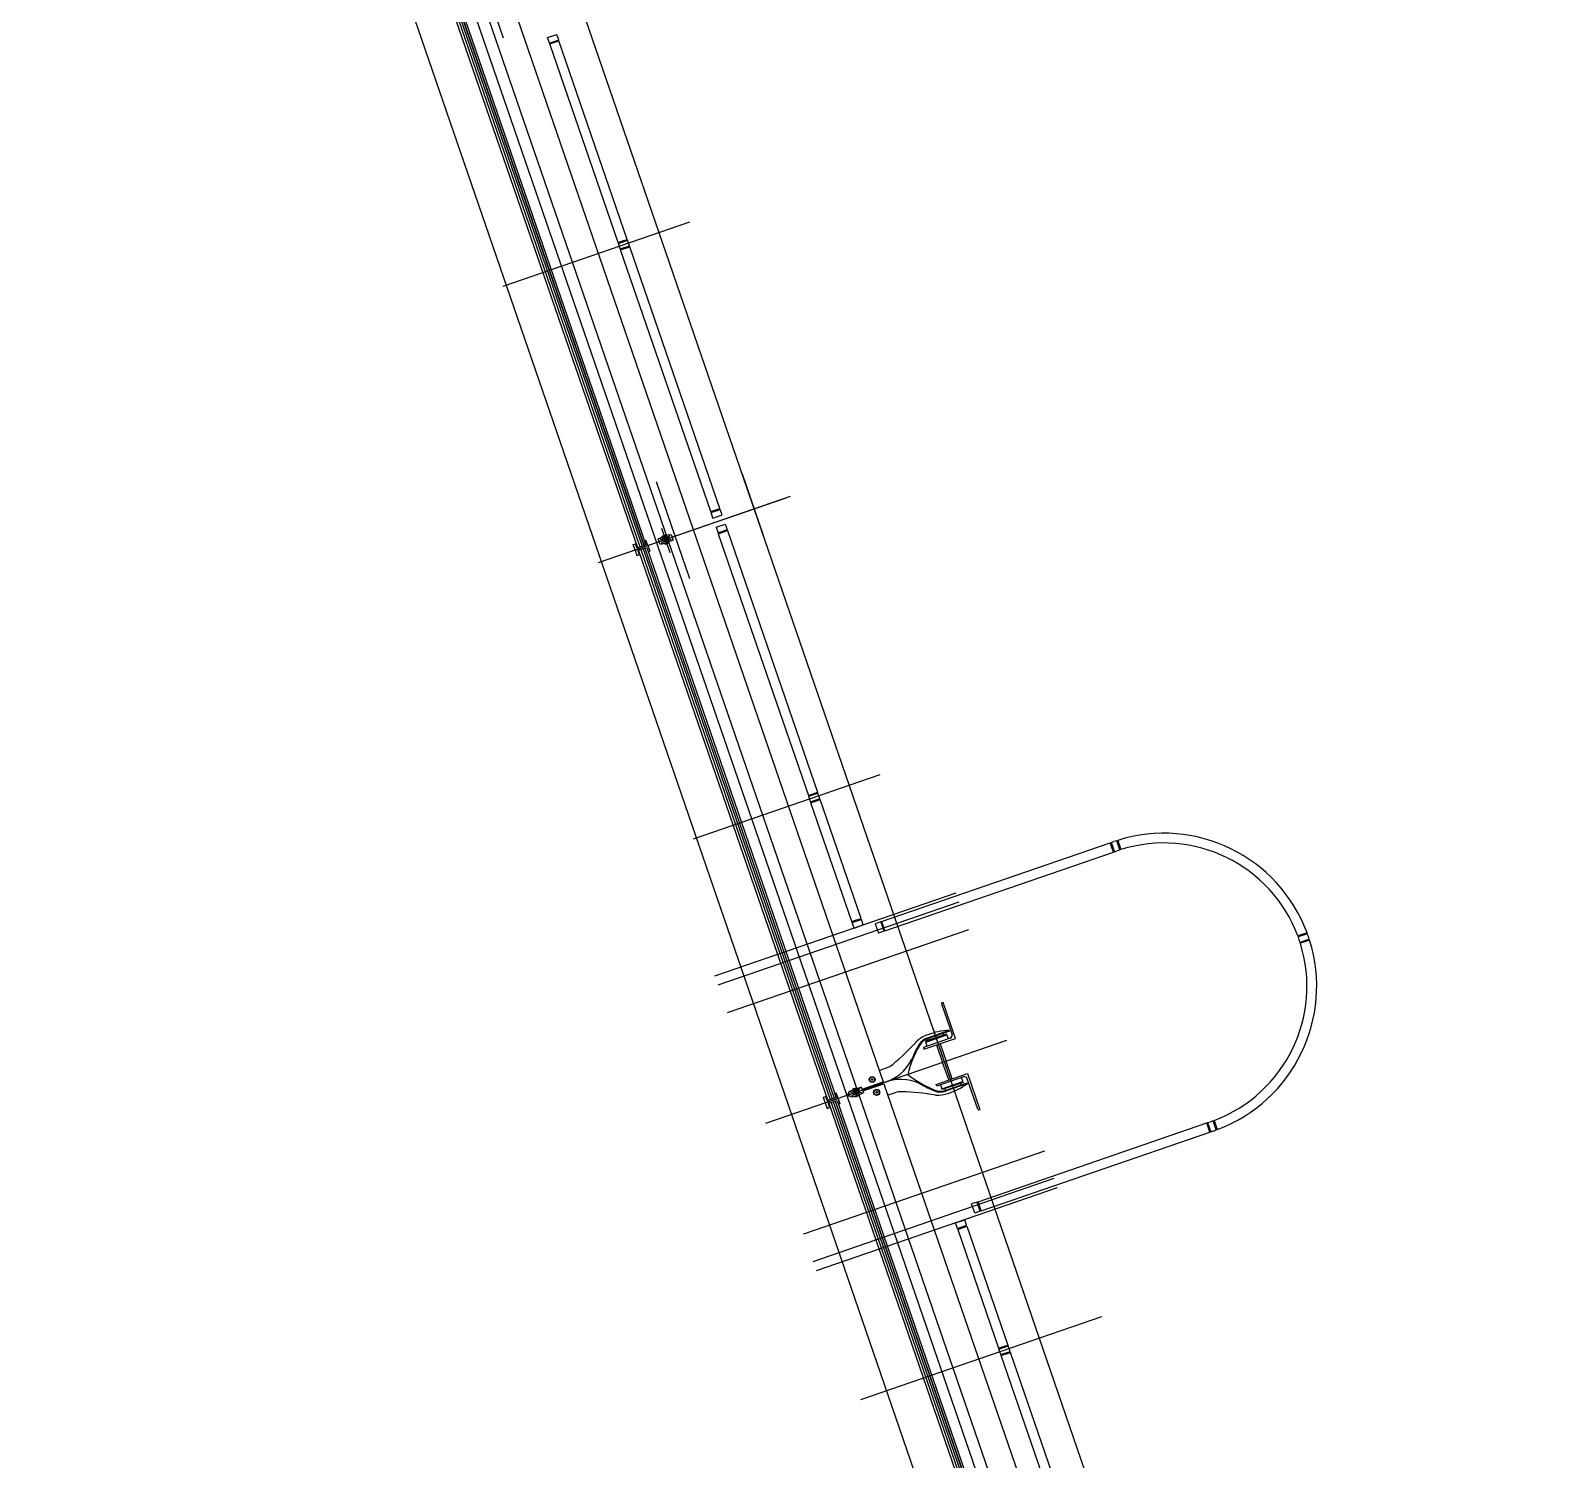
# Model space of a CAD drawing. Extents: x 809487 to 809680, y 818779 to 819225.
# Drawn here: x 809611.81 to 809619.62, y 818834.86 to 818842.19 of the extents above; entities that cross this region are included whole.
import ezdxf

# ---------------------------------------------------------------- set-up
doc = ezdxf.new("R2010")
doc.units = 0
for name, color, linetype in [('F-RC', 7, 'Continuous'), ('MAJ214__', 7, 'Continuous'), ('MAJ270__', 7, 'Continuous'), ('MAJ292__', 7, 'Continuous')]:
    doc.layers.add(name, color=color, linetype=linetype)

msp = doc.modelspace()

# ---------------------------------------------------------------- linework, layer by layer
at = {"layer": 'F-RC'}
for p, q in [((809614.4642, 818842.1516), (809614.5115, 818842.1678)), ((809614.5213, 818842.1395), (809614.5115, 818842.1678)), ((809614.474, 818842.1232), (809614.4642, 818842.1516)), ((809614.474, 818842.1232), (809614.5213, 818842.1395)), ((809614.4756, 818842.1185), (809614.5229, 818842.1347)), ((809614.8264, 818841.0997), (809614.4756, 818842.1185)), ((809614.4775, 818842.1191), (809614.4759, 818842.1238)), ((809614.521, 818842.1341), (809614.5194, 818842.1388)), ((809614.8737, 818841.116), (809614.5229, 818842.1347)), ((809614.8264, 818841.0997), (809614.8461, 818841.1065)), ((809614.8281, 818841.095), (809614.8753, 818841.1112)), ((809614.8378, 818841.0666), (809614.8281, 818841.095)), ((809614.83, 818841.0956), (809614.8283, 818841.1003)), ((809614.8378, 818841.0666), (809614.8851, 818841.0829)), ((809614.8395, 818841.0619), (809614.8867, 818841.0781)), ((809614.8461, 818841.1065), (809614.8737, 818841.116)), ((809614.8735, 818841.1106), (809614.8718, 818841.1153)), ((809614.8851, 818841.0829), (809614.8753, 818841.1112)), ((809614.8849, 818841.0775), (809614.8832, 818841.0822)), ((809615.349, 818839.7355), (809614.8867, 818841.0781)), ((809615.3018, 818839.7192), (809614.8395, 818841.0619)), ((809614.8414, 818841.0625), (809614.8397, 818841.0672)), ((809615.3018, 818839.7192), (809615.349, 818839.7355)), ((809615.3034, 818839.7145), (809615.3507, 818839.7308)), ((809615.3132, 818839.6861), (809615.3034, 818839.7145)), ((809615.3053, 818839.7152), (809615.3037, 818839.7199)), ((809615.3132, 818839.6861), (809615.3604, 818839.7024)), ((809615.3488, 818839.7301), (809615.3472, 818839.7349)), ((809615.3604, 818839.7024), (809615.3507, 818839.7308)), ((809615.3294, 818839.6389), (809615.3767, 818839.6551)), ((809615.3294, 818839.6389), (809615.3392, 818839.6105)), ((809615.3392, 818839.6105), (809615.3865, 818839.6268)), ((809615.3408, 818839.6058), (809615.3881, 818839.622)), ((809615.3408, 818839.6058), (809615.8031, 818838.2631)), ((809615.3411, 818839.6111), (809615.3427, 818839.6064)), ((809615.3767, 818839.6551), (809615.3865, 818839.6268)), ((809615.3846, 818839.6261), (809615.3862, 818839.6214)), ((809615.3881, 818839.622), (809615.8504, 818838.2794)), ((809615.8031, 818838.2631), (809615.8228, 818838.2699)), ((809615.8048, 818838.2584), (809615.8521, 818838.2747)), ((809615.8145, 818838.23), (809615.8048, 818838.2584)), ((809615.8067, 818838.2591), (809615.805, 818838.2638)), ((809615.8228, 818838.2699), (809615.8504, 818838.2794)), ((809615.8502, 818838.274), (809615.8485, 818838.2788)), ((809615.8618, 818838.2463), (809615.8521, 818838.2747)), ((809615.8145, 818838.23), (809615.8618, 818838.2463)), ((809615.8162, 818838.2253), (809615.8634, 818838.2416)), ((809616.0262, 818837.6155), (809615.8162, 818838.2253)), ((809615.8181, 818838.226), (809615.8164, 818838.2307)), ((809615.8616, 818838.2409), (809615.8599, 818838.2457)), ((809616.0734, 818837.6317), (809615.8634, 818838.2416)), ((809617.3577, 818838.0211), (809617.3719, 818838.0259)), ((809617.3577, 818838.0211), (809617.3719, 818838.0259)), ((809617.4024, 818837.9834), (809617.3861, 818838.0307)), ((809617.3861, 818838.0307), (809617.4024, 818837.9834)), ((809617.4072, 818837.9849), (809617.3909, 818838.0322)), ((809617.3909, 818838.0322), (809617.4072, 818837.9849)), ((809616.1792, 818837.6153), (809617.353, 818838.0194)), ((809616.1792, 818837.6153), (809617.353, 818838.0194)), ((809616.1955, 818837.568), (809617.3693, 818837.9722)), ((809616.1955, 818837.568), (809617.3692, 818837.9722)), ((809617.3693, 818837.9722), (809617.353, 818838.0194)), ((809617.353, 818838.0194), (809617.3692, 818837.9722)), ((809617.3536, 818838.0175), (809617.3584, 818838.0192)), ((809617.3536, 818838.0175), (809617.3583, 818838.0192)), ((809617.374, 818837.9738), (809617.3577, 818838.0211)), ((809617.3577, 818838.0211), (809617.374, 818837.9738)), ((809617.3686, 818837.974), (809617.3733, 818837.9757)), ((809617.3686, 818837.974), (809617.3733, 818837.9757)), ((809617.374, 818837.9738), (809617.3882, 818837.9787)), ((809617.374, 818837.9738), (809617.3882, 818837.9787)), ((809616.0458, 818837.6222), (809616.0734, 818837.6317)), ((809616.0262, 818837.6155), (809616.0458, 818837.6222)), ((809616.0278, 818837.6107), (809616.0751, 818837.627)), ((809616.0376, 818837.5824), (809616.0278, 818837.6107)), ((809616.0297, 818837.6114), (809616.0281, 818837.6161)), ((809616.0376, 818837.5824), (809616.0848, 818837.5986)), ((809616.0732, 818837.6264), (809616.0715, 818837.6311)), ((809616.0848, 818837.5986), (809616.0751, 818837.627)), ((809616.1745, 818837.6137), (809616.1461, 818837.6039)), ((809616.1745, 818837.6136), (809616.1461, 818837.6039)), ((809616.1461, 818837.6039), (809616.1624, 818837.5566)), ((809616.1461, 818837.6039), (809616.1624, 818837.5566)), ((809616.1908, 818837.5664), (809616.1624, 818837.5566)), ((809616.1908, 818837.5664), (809616.1624, 818837.5566)), ((809616.1745, 818837.6137), (809616.1908, 818837.5664)), ((809616.1745, 818837.6136), (809616.1908, 818837.5664)), ((809616.1799, 818837.6134), (809616.1752, 818837.6118)), ((809616.1799, 818837.6134), (809616.1752, 818837.6118)), ((809616.1792, 818837.6153), (809616.1955, 818837.568)), ((809616.1792, 818837.6153), (809616.1955, 818837.568)), ((809616.1949, 818837.5699), (809616.1901, 818837.5683)), ((809616.1949, 818837.5699), (809616.1901, 818837.5683)), ((809618.3629, 818837.5581), (809618.3156, 818837.5418)), ((809618.3629, 818837.5581), (809618.3156, 818837.5418)), ((809618.3647, 818837.5534), (809618.3174, 818837.5371)), ((809618.3647, 818837.5534), (809618.3174, 818837.5371)), ((809618.3744, 818837.525), (809618.3271, 818837.5088)), ((809618.3744, 818837.525), (809618.3271, 818837.5088)), ((809618.376, 818837.5203), (809618.3287, 818837.504)), ((809618.376, 818837.5203), (809618.3287, 818837.504)), ((809616.6741, 818836.1781), (809617.8478, 818836.5822)), ((809616.6741, 818836.1781), (809617.8478, 818836.5822)), ((809617.8641, 818836.535), (809617.8478, 818836.5822)), ((809617.8478, 818836.5822), (809617.8641, 818836.535)), ((809617.8485, 818836.5803), (809617.8532, 818836.582)), ((809617.8485, 818836.5803), (809617.8532, 818836.582)), ((809617.8526, 818836.5839), (809617.8667, 818836.5888)), ((809617.8526, 818836.5839), (809617.8667, 818836.5887)), ((809617.8688, 818836.5366), (809617.8526, 818836.5839)), ((809617.8526, 818836.5839), (809617.8688, 818836.5366)), ((809617.8635, 818836.5368), (809617.8682, 818836.5385)), ((809617.8635, 818836.5369), (809617.8682, 818836.5385)), ((809617.8688, 818836.5366), (809617.883, 818836.5415)), ((809617.8688, 818836.5366), (809617.883, 818836.5415)), ((809617.8972, 818836.5465), (809617.8809, 818836.5938)), ((809617.8809, 818836.5938), (809617.8972, 818836.5465)), ((809617.9019, 818836.5482), (809617.8856, 818836.5955)), ((809617.8856, 818836.5955), (809617.9019, 818836.5482)), ((809616.6904, 818836.1308), (809617.8641, 818836.535)), ((809616.6904, 818836.1308), (809617.8641, 818836.535)), ((809616.6694, 818836.1765), (809616.641, 818836.1667)), ((809616.6694, 818836.1765), (809616.641, 818836.1667)), ((809616.6573, 818836.1194), (809616.641, 818836.1667)), ((809616.6573, 818836.1194), (809616.641, 818836.1667)), ((809616.6856, 818836.1292), (809616.6694, 818836.1765)), ((809616.6856, 818836.1292), (809616.6694, 818836.1765)), ((809616.6747, 818836.1762), (809616.67, 818836.1746)), ((809616.6747, 818836.1762), (809616.67, 818836.1746)), ((809616.6904, 818836.1308), (809616.6741, 818836.1781)), ((809616.6904, 818836.1308), (809616.6741, 818836.1781)), ((809616.5585, 818836.0695), (809616.6057, 818836.0858)), ((809616.5682, 818836.0412), (809616.5585, 818836.0695)), ((809616.6155, 818836.0574), (809616.6057, 818836.0858)), ((809616.6856, 818836.1292), (809616.6573, 818836.1194)), ((809616.6856, 818836.1292), (809616.6573, 818836.1194)), ((809616.6897, 818836.1327), (809616.685, 818836.1311)), ((809616.6897, 818836.1327), (809616.685, 818836.1311)), ((809616.5682, 818836.0412), (809616.6155, 818836.0574)), ((809616.5699, 818836.0364), (809616.6171, 818836.0527)), ((809616.5699, 818836.0364), (809616.7799, 818835.4266)), ((809616.5718, 818836.0371), (809616.5701, 818836.0418)), ((809616.6152, 818836.0521), (809616.6136, 818836.0568)), ((809616.6171, 818836.0527), (809616.8271, 818835.4429)), ((809616.7799, 818835.4266), (809616.7995, 818835.4333)), ((809616.7815, 818835.4218), (809616.8288, 818835.4381)), ((809616.7912, 818835.3935), (809616.7815, 818835.4218)), ((809616.7834, 818835.4225), (809616.7817, 818835.4272)), ((809616.7912, 818835.3935), (809616.8385, 818835.4098)), ((809616.7929, 818835.3888), (809616.8402, 818835.405)), ((809617.2552, 818834.0461), (809616.7929, 818835.3888)), ((809616.7948, 818835.3894), (809616.7931, 818835.3941)), ((809616.7995, 818835.4333), (809616.8271, 818835.4429)), ((809616.8269, 818835.4375), (809616.8252, 818835.4422)), ((809616.8385, 818835.4098), (809616.8288, 818835.4381)), ((809616.8383, 818835.4044), (809616.8366, 818835.4091)), ((809617.3025, 818834.0624), (809616.8402, 818835.405))]:
    msp.add_line(p, q, dxfattribs=at)
for radius, start, end in [(0.785, 107.90511, 109), (0.785, 107.90511, 109), (0.783, 107.53635, 107.90231), (0.783, 107.53635, 107.90231), (0.785, 20.45992, 107.54008), (0.785, 20.45992, 107.54008), (0.735, 107.83062, 109), (0.735, 107.83062, 109), (0.737, 107.44497, 107.83379), (0.737, 107.44497, 107.83379), (0.735, 20.55926, 107.44074), (0.735, 20.55926, 107.44074), (0.783, 20.09769, 20.46365), (0.783, 20.09769, 20.46365), (0.785, 17.90511, 20.09489), (0.785, 17.90511, 20.09489), (0.735, 290.55926, 17.44074), (0.735, 290.55926, 17.44074), (0.785, 290.45992, 17.54008), (0.785, 290.45992, 17.54008), (0.735, 17.83062, 20.16938), (0.735, 17.83062, 20.16938), (0.737, 20.16621, 20.55503), (0.737, 20.16621, 20.55503), (0.737, 17.44497, 17.83379), (0.737, 17.44497, 17.83379), (0.783, 17.53635, 17.90231), (0.783, 17.53635, 17.90231), (0.735, 289, 290.16938), (0.735, 289, 290.16938), (0.737, 290.16621, 290.55503), (0.737, 290.16621, 290.55503), (0.785, 289, 290.09489), (0.785, 289, 290.09489), (0.783, 290.09769, 290.46365), (0.783, 290.09769, 290.46365)]:
    msp.add_arc((809617.6275, 818837.2837), radius, start, end, dxfattribs=at)
at = {"layer": 'MAJ214__'}
for p, q in [((809613.9662, 818842.3608), (809614.938, 818839.5385)), ((809613.9775, 818842.3647), (809614.9494, 818839.5424)), ((809613.987, 818842.368), (809614.9588, 818839.5456)), ((809613.9877, 818842.3682), (809614.9595, 818839.5459)), ((809614.0484, 818842.3918), (809615.9985, 818836.7281)), ((809615.0832, 818839.5898), (809615.0524, 818839.5792)), ((809615.0533, 818839.5916), (809615.075, 818839.5991)), ((809615.0539, 818839.5929), (809615.0533, 818839.5916)), ((809615.0543, 818839.5888), (809615.0533, 818839.5916)), ((809615.0738, 818839.5997), (809615.0539, 818839.5929)), ((809615.0543, 818839.5888), (809615.076, 818839.5963)), ((809615.0562, 818839.5894), (809615.0565, 818839.5885)), ((809615.0738, 818839.5997), (809615.075, 818839.5991)), ((809615.0741, 818839.5956), (809615.0745, 818839.5947)), ((809615.076, 818839.5963), (809615.075, 818839.5991)), ((809615.0834, 818839.5898), (809615.091, 818839.5924)), ((809615.0886, 818839.5982), (809615.099, 818839.6018)), ((809615.099, 818839.6018), (809615.1087, 818839.5734)), ((809614.9429, 818839.5243), (809615.9147, 818836.7019)), ((809614.9542, 818839.5282), (809615.9261, 818836.7058)), ((809614.9637, 818839.5314), (809615.9355, 818836.7091)), ((809614.9644, 818839.5317), (809615.9362, 818836.7093)), ((809615.0432, 818839.5826), (809615.0328, 818839.579)), ((809615.0426, 818839.5507), (809615.0328, 818839.579)), ((809615.053, 818839.5542), (809615.0426, 818839.5507)), ((809615.0505, 818839.56), (809615.0581, 818839.5626)), ((809615.0541, 818839.5533), (809615.098, 818839.5684)), ((809615.0889, 818839.5732), (809615.0581, 818839.5626)), ((809615.0873, 818839.5637), (809615.0655, 818839.5562)), ((809615.0665, 818839.5533), (809615.0655, 818839.5562)), ((809615.0882, 818839.5608), (809615.0665, 818839.5533)), ((809615.0678, 818839.5527), (809615.0665, 818839.5533)), ((809615.0671, 818839.5578), (809615.0672, 818839.5573)), ((809615.0679, 818839.557), (809615.0672, 818839.5573)), ((809615.0678, 818839.5527), (809615.0876, 818839.5596)), ((809615.0849, 818839.5628), (809615.0852, 818839.5635)), ((809615.085, 818839.564), (809615.0852, 818839.5635)), ((809615.0882, 818839.5608), (809615.0873, 818839.5637)), ((809615.0876, 818839.5596), (809615.0882, 818839.5608)), ((809615.0967, 818839.5759), (809615.0891, 818839.5733)), ((809615.1087, 818839.5734), (809615.0983, 818839.5699)), ((809616.4154, 818837.0143), (809616.4183, 818837.0058)), ((809616.4417, 818837.0689), (809616.5591, 818836.728)), ((809616.4987, 818837.0335), (809616.4958, 818837.042)), ((809616.4613, 818836.9828), (809616.4923, 818836.8928)), ((809616.4793, 818836.989), (809616.5102, 818836.899)), ((809616.5233, 818836.8028), (809616.4923, 818836.8928)), ((809616.5412, 818836.809), (809616.5102, 818836.899)), ((809616.0789, 818836.7558), (809616.1876, 818836.7932)), ((809616.0822, 818836.7463), (809616.1909, 818836.7838)), ((809616.5839, 818836.7859), (809616.5868, 818836.7775)), ((809615.9404, 818836.6949), (809616.9122, 818833.8725)), ((809615.9411, 818836.6951), (809616.9129, 818833.8728)), ((809615.9985, 818836.7281), (809616.0128, 818836.733)), ((809616.0018, 818836.7187), (809616.016, 818836.7236)), ((809616.0018, 818836.7187), (809617.952, 818831.055)), ((809616.0199, 818836.746), (809616.0095, 818836.7425)), ((809616.0095, 818836.7425), (809616.0128, 818836.733)), ((809616.0193, 818836.7141), (809616.016, 818836.7236)), ((809616.0297, 818836.7177), (809616.0193, 818836.7141)), ((809616.0202, 818836.7475), (809616.0642, 818836.7626)), ((809616.0216, 818836.74), (809616.0291, 818836.7426)), ((809616.0273, 818836.7235), (809616.0348, 818836.7261)), ((809616.0599, 818836.7532), (809616.0291, 818836.7426)), ((809616.0517, 818836.7626), (809616.03, 818836.7551)), ((809616.0306, 818836.7563), (809616.03, 818836.7551)), ((809616.03, 818836.7551), (809616.031, 818836.7522)), ((809616.0306, 818836.7563), (809616.0505, 818836.7632)), ((809616.0308, 818836.7167), (809616.0747, 818836.7319)), ((809616.0527, 818836.7597), (809616.031, 818836.7522)), ((809616.0333, 818836.7531), (809616.033, 818836.7524)), ((809616.0332, 818836.7519), (809616.033, 818836.7524)), ((809616.0656, 818836.7367), (809616.0348, 818836.7261)), ((809616.064, 818836.7271), (809616.0422, 818836.7196)), ((809616.0432, 818836.7168), (809616.0422, 818836.7196)), ((809616.0649, 818836.7243), (809616.0432, 818836.7168)), ((809616.0445, 818836.7162), (809616.0432, 818836.7168)), ((809616.0438, 818836.7212), (809616.0439, 818836.7207)), ((809616.0446, 818836.7204), (809616.0439, 818836.7207)), ((809616.0445, 818836.7162), (809616.0643, 818836.723)), ((809616.0504, 818836.7589), (809616.051, 818836.7586)), ((809616.0505, 818836.7632), (809616.0517, 818836.7626)), ((809616.0512, 818836.7581), (809616.051, 818836.7586)), ((809616.0517, 818836.7626), (809616.0527, 818836.7597)), ((809616.0677, 818836.7559), (809616.0601, 818836.7533)), ((809616.0616, 818836.7263), (809616.0619, 818836.7269)), ((809616.0617, 818836.7274), (809616.0619, 818836.7269)), ((809616.0649, 818836.7243), (809616.064, 818836.7271)), ((809616.0643, 818836.723), (809616.0649, 818836.7243)), ((809616.0757, 818836.7652), (809616.0653, 818836.7617)), ((809616.0734, 818836.7393), (809616.0658, 818836.7367)), ((809616.0854, 818836.7369), (809616.075, 818836.7333)), ((809616.0789, 818836.7558), (809616.0757, 818836.7652)), ((809616.0822, 818836.7463), (809616.0854, 818836.7369)), ((809616.5065, 818836.7498), (809616.5036, 818836.7582)), ((809615.9196, 818836.6877), (809616.8914, 818833.8653)), ((809615.931, 818836.6916), (809616.9028, 818833.8693))]:
    msp.add_line(p, q, dxfattribs=at)
for points in [[(809615.0875, 818839.5992), (809615.0435, 818839.584)], [(809616.3933, 818836.97), (809616.3965, 818836.9605), (809616.5583, 818837.0162), (809616.4947, 818837.2007), (809616.49, 818837.1991)], [(809616.4869, 818837.1927), (809616.5407, 818837.0366)], [(809616.5314, 818837.0176), (809616.3933, 818836.97)], [(809616.4131, 818836.9768), (809616.4062, 818836.997), (809616.514, 818837.0341), (809616.5209, 818837.0139)], [(809616.5255, 818837.0567), (809616.4127, 818837.0178)], [(809616.4618, 818836.7711), (809616.4585, 818836.7805), (809616.6203, 818836.8362), (809616.6838, 818836.6517), (809616.679, 818836.6501)], [(809616.5999, 818836.8186), (809616.4618, 818836.7711)], [(809616.4816, 818836.7779), (809616.4885, 818836.7578), (809616.5963, 818836.7949), (809616.5894, 818836.815)], [(809616.6193, 818836.7842), (809616.5065, 818836.7453)], [(809616.6727, 818836.6532), (809616.6189, 818836.8093)]]:
    msp.add_lwpolyline(points, dxfattribs=at)
for points in [[(809616.514, 818837.0341), (809616.5125, 818837.0383), (809616.4047, 818837.0012), (809616.4062, 818836.997)], [(809616.5963, 818836.7949), (809616.5978, 818836.7907), (809616.49, 818836.7536), (809616.4885, 818836.7578)]]:
    msp.add_lwpolyline(points, close=True, dxfattribs=at)
for centre, radius in [((809615.0708, 818839.5762), 0.006), ((809616.1306, 818836.8053), 0.0155), ((809616.1306, 818836.8053), 0.0135), ((809616.1306, 818836.8053), 0.0042), ((809616.1534, 818836.7391), 0.0155), ((809616.1534, 818836.7391), 0.0135), ((809616.1534, 818836.7391), 0.0042)]:
    msp.add_circle(centre, radius, dxfattribs=at)
for centre, radius, start, end in [((809615.0708, 818839.5762), 0.0109, 101.1265, 116.87349), ((809615.0708, 818839.5762), 0.0095, 326.69488, 71.30512), ((809615.0708, 818839.5762), 0.0095, 145.18264, 252.81736), ((809615.0708, 818839.5762), 0.0109, 281.1265, 296.87349), ((809616.4916, 818837.1944), 0.005, 109, 199), ((809616.4385, 818836.9429), 0.0792, 109, 149.96236), ((809616.5265, 818837.0317), 0.015, 289, 19), ((809616.8608, 818836.6987), 0.567, 149.96236, 158.10407), ((809616.1269, 818837.0106), 0.2307, 285.67731, 333.23123), ((809616.3161, 818836.9177), 0.02, 326.67541, 338.10407), ((809616.2768, 818836.5751), 0.2307, 64.76877, 112.32268), ((809616.3687, 818836.7648), 0.02, 59.89592, 71.32459), ((809616.6632, 818837.2727), 0.567, 239.89592, 248.03764), ((809616.6048, 818836.8044), 0.015, 19, 109), ((809616.0475, 818836.7397), 0.0095, 145.18264, 199.00008), ((809616.0475, 818836.7397), 0.0095, 198.99991, 252.81736), ((809616.0475, 818836.7397), 0.006, 18.99986, 199.00013), ((809616.0475, 818836.7397), 0.006, 198.99986, 19.00013), ((809616.0475, 818836.7397), 0.0109, 101.1265, 116.87349), ((809616.0475, 818836.7397), 0.0109, 281.1265, 296.87349), ((809616.0475, 818836.7397), 0.0095, 18.99991, 71.30512), ((809616.0475, 818836.7397), 0.0095, 326.69488, 19.00008), ((809616.4807, 818836.8202), 0.0792, 248.03764, 289), ((809616.6774, 818836.6548), 0.005, 199, 289)]:
    msp.add_arc(centre, radius, start, end, dxfattribs=at)
for points, degree in [([(809615.0658, 818839.586), (809615.0647, 818839.5843), (809615.0637, 818839.5828)], 2), ([(809615.0723, 818839.5857), (809615.0706, 818839.5863), (809615.0686, 818839.587)], 2), ([(809615.0738, 818839.5852), (809615.0736, 818839.5853), (809615.0734, 818839.5854), (809615.073, 818839.5855), (809615.0728, 818839.5856), (809615.0726, 818839.5857), (809615.0725, 818839.5857), (809615.0724, 818839.5857), (809615.0723, 818839.5857), (809615.0723, 818839.5857)], 3), ([(809615.0832, 818839.5898), (809615.0833, 818839.5898), (809615.0833, 818839.5898), (809615.0834, 818839.5898)], 2), ([(809615.0832, 818839.5898), (809615.0833, 818839.5898), (809615.0833, 818839.5898), (809615.0834, 818839.5898)], 2), ([(809615.0891, 818839.5733), (809615.0891, 818839.5733), (809615.0891, 818839.5733), (809615.089, 818839.5735), (809615.0889, 818839.5737), (809615.0888, 818839.5742), (809615.0888, 818839.5746), (809615.0886, 818839.5759), (809615.0884, 818839.5769), (809615.088, 818839.5792), (809615.0877, 818839.5803), (809615.0869, 818839.5827), (809615.0865, 818839.5838), (809615.0855, 818839.5859), (809615.085, 818839.5868), (809615.0842, 818839.5881), (809615.0839, 818839.5886), (809615.0836, 818839.5892), (809615.0835, 818839.5895), (809615.0834, 818839.5897), (809615.0834, 818839.5898), (809615.0834, 818839.5898)], 3), ([(809615.0875, 818839.5992), (809615.0875, 818839.5992), (809615.0875, 818839.5992), (809615.0876, 818839.5992), (809615.0876, 818839.5992), (809615.0877, 818839.5991), (809615.0877, 818839.5991), (809615.0878, 818839.5991), (809615.0878, 818839.5991), (809615.0879, 818839.599), (809615.0879, 818839.599), (809615.088, 818839.5989), (809615.088, 818839.5989), (809615.0881, 818839.5988), (809615.0881, 818839.5988), (809615.0881, 818839.5988)], 3), ([(809615.0881, 818839.5988), (809615.0885, 818839.5983), (809615.0889, 818839.5978), (809615.0895, 818839.5968), (809615.0898, 818839.5963), (809615.0904, 818839.5953), (809615.0906, 818839.5948), (809615.091, 818839.594), (809615.0912, 818839.5937), (809615.0913, 818839.5934)], 3), ([(809615.0913, 818839.5932), (809615.0914, 818839.5932), (809615.0914, 818839.5931), (809615.0914, 818839.593), (809615.0914, 818839.593), (809615.0913, 818839.5928), (809615.0913, 818839.5927), (809615.0912, 818839.5926), (809615.0912, 818839.5926), (809615.0911, 818839.5925), (809615.091, 818839.5925), (809615.091, 818839.5924), (809615.091, 818839.5924), (809615.091, 818839.5924)], 3), ([(809615.0913, 818839.5932), (809615.0913, 818839.5932), (809615.0913, 818839.5932), (809615.0913, 818839.5933), (809615.0913, 818839.5933), (809615.0913, 818839.5933), (809615.0913, 818839.5934), (809615.0913, 818839.5934)], 3), ([(809615.0432, 818839.5833), (809615.0432, 818839.5833), (809615.0432, 818839.5834), (809615.0432, 818839.5835), (809615.0432, 818839.5836), (809615.0432, 818839.5836), (809615.0432, 818839.5837), (809615.0433, 818839.5837), (809615.0433, 818839.5838), (809615.0433, 818839.5838), (809615.0433, 818839.5839), (809615.0434, 818839.5839), (809615.0434, 818839.5839), (809615.0434, 818839.584), (809615.0435, 818839.584), (809615.0435, 818839.584)], 3), ([(809615.044, 818839.5771), (809615.0439, 818839.5775), (809615.0438, 818839.5778), (809615.0436, 818839.5787), (809615.0435, 818839.5792), (809615.0434, 818839.5803), (809615.0433, 818839.5809), (809615.0432, 818839.5821), (809615.0432, 818839.5827), (809615.0432, 818839.5833)], 3), ([(809615.044, 818839.5771), (809615.044, 818839.5771), (809615.044, 818839.5771), (809615.0441, 818839.577), (809615.0441, 818839.577), (809615.0441, 818839.577), (809615.0441, 818839.5769), (809615.0441, 818839.5769)], 3), ([(809615.0449, 818839.5766), (809615.0449, 818839.5766), (809615.0449, 818839.5766), (809615.0448, 818839.5765), (809615.0448, 818839.5765), (809615.0447, 818839.5765), (809615.0447, 818839.5765), (809615.0445, 818839.5765), (809615.0445, 818839.5766), (809615.0443, 818839.5766), (809615.0443, 818839.5767), (809615.0442, 818839.5768), (809615.0441, 818839.5769), (809615.0441, 818839.5769)], 3), ([(809615.0449, 818839.5766), (809615.0455, 818839.5768), (809615.0461, 818839.577), (809615.0477, 818839.5776), (809615.0487, 818839.5779), (809615.0502, 818839.5784), (809615.0508, 818839.5786), (809615.0518, 818839.5789), (809615.0521, 818839.5791), (809615.0524, 818839.5792)], 3), ([(809615.0449, 818839.5766), (809615.0457, 818839.5769), (809615.0466, 818839.5772), (809615.0475, 818839.5775), (809615.0487, 818839.5779), (809615.05, 818839.5783), (809615.0513, 818839.5788), (809615.0517, 818839.5789), (809615.0521, 818839.579), (809615.0524, 818839.5792)], 3), ([(809615.0502, 818839.5593), (809615.0502, 818839.5593), (809615.0502, 818839.5593), (809615.0501, 818839.5594), (809615.0501, 818839.5595), (809615.0502, 818839.5596), (809615.0502, 818839.5597), (809615.0503, 818839.5598), (809615.0503, 818839.5599), (809615.0504, 818839.56), (809615.0505, 818839.56), (809615.0505, 818839.56), (809615.0505, 818839.56), (809615.0505, 818839.56)], 3), ([(809615.0502, 818839.5593), (809615.0502, 818839.5592), (809615.0502, 818839.5592), (809615.0502, 818839.5592), (809615.0502, 818839.5592), (809615.0502, 818839.5591), (809615.0502, 818839.5591), (809615.0502, 818839.5591)], 3), ([(809615.0534, 818839.5537), (809615.053, 818839.5542), (809615.0526, 818839.5547), (809615.052, 818839.5557), (809615.0517, 818839.5561), (809615.0511, 818839.5571), (809615.0509, 818839.5576), (809615.0505, 818839.5584), (809615.0504, 818839.5587), (809615.0502, 818839.5591)], 3), ([(809615.0524, 818839.5792), (809615.0525, 818839.5792), (809615.0525, 818839.5791), (809615.0525, 818839.579), (809615.0526, 818839.5788), (809615.0527, 818839.5782), (809615.0528, 818839.5778), (809615.0529, 818839.5766), (809615.0531, 818839.5756), (809615.0535, 818839.5733), (809615.0538, 818839.5721), (809615.0546, 818839.5698), (809615.055, 818839.5687), (809615.056, 818839.5666), (809615.0565, 818839.5657), (809615.0573, 818839.5644), (809615.0576, 818839.5639), (809615.0579, 818839.5632), (809615.058, 818839.563), (809615.0581, 818839.5628), (809615.0581, 818839.5627), (809615.0581, 818839.5626)], 3), ([(809615.0541, 818839.5533), (809615.054, 818839.5533), (809615.054, 818839.5533), (809615.0539, 818839.5533), (809615.0539, 818839.5533), (809615.0538, 818839.5533), (809615.0538, 818839.5534), (809615.0537, 818839.5534), (809615.0537, 818839.5534), (809615.0536, 818839.5534), (809615.0536, 818839.5535), (809615.0535, 818839.5535), (809615.0535, 818839.5535), (809615.0534, 818839.5536), (809615.0534, 818839.5537), (809615.0534, 818839.5537)], 3), ([(809615.0637, 818839.5828), (809615.0637, 818839.5827), (809615.0637, 818839.5827), (809615.0636, 818839.5826), (809615.0635, 818839.5826), (809615.0634, 818839.5823), (809615.0633, 818839.5822), (809615.0631, 818839.5818), (809615.0629, 818839.5816), (809615.0628, 818839.5814)], 3), ([(809615.0677, 818839.5672), (809615.0679, 818839.5672), (809615.0681, 818839.5671), (809615.0685, 818839.567), (809615.0687, 818839.5669), (809615.069, 818839.5668), (809615.0691, 818839.5668), (809615.0692, 818839.5667), (809615.0692, 818839.5667), (809615.0692, 818839.5667)], 3), ([(809615.0692, 818839.5667), (809615.0709, 818839.5661), (809615.0729, 818839.5655)], 2), ([(809615.0757, 818839.5665), (809615.0768, 818839.5682), (809615.0778, 818839.5697)], 2), ([(809615.0778, 818839.5697), (809615.0779, 818839.5697), (809615.0779, 818839.5697), (809615.0779, 818839.5698), (809615.078, 818839.5699), (809615.0781, 818839.5701), (809615.0782, 818839.5703), (809615.0785, 818839.5707), (809615.0786, 818839.5708), (809615.0787, 818839.571)], 3), ([(809615.0891, 818839.5733), (809615.089, 818839.5733), (809615.089, 818839.5732), (809615.0889, 818839.5732)], 2), ([(809615.0967, 818839.5759), (809615.0967, 818839.5759), (809615.0967, 818839.5759), (809615.0967, 818839.5759), (809615.0967, 818839.5759), (809615.0968, 818839.5759), (809615.0969, 818839.5759), (809615.097, 818839.5759), (809615.0971, 818839.5759), (809615.0972, 818839.5758), (809615.0973, 818839.5758), (809615.0974, 818839.5757), (809615.0974, 818839.5756), (809615.0974, 818839.5755)], 3), ([(809615.0975, 818839.5753), (809615.0975, 818839.5753), (809615.0975, 818839.5754), (809615.0975, 818839.5754), (809615.0975, 818839.5755), (809615.0974, 818839.5755), (809615.0974, 818839.5755), (809615.0974, 818839.5755)], 3), ([(809615.0975, 818839.5753), (809615.0976, 818839.575), (809615.0977, 818839.5747), (809615.0979, 818839.5738), (809615.098, 818839.5733), (809615.0982, 818839.5721), (809615.0982, 818839.5716), (809615.0983, 818839.5704), (809615.0983, 818839.5698), (809615.0983, 818839.5692)], 3), ([(809615.0983, 818839.5692), (809615.0983, 818839.5691), (809615.0983, 818839.569), (809615.0983, 818839.5689), (809615.0983, 818839.5689), (809615.0983, 818839.5688), (809615.0983, 818839.5688), (809615.0983, 818839.5687), (809615.0982, 818839.5687), (809615.0982, 818839.5686), (809615.0982, 818839.5686), (809615.0982, 818839.5685), (809615.0981, 818839.5685), (809615.0981, 818839.5685), (809615.0981, 818839.5684), (809615.098, 818839.5684)], 3), ([(809616.0202, 818836.7475), (809616.0202, 818836.7475), (809616.0201, 818836.7474), (809616.0201, 818836.7474), (809616.02, 818836.7473), (809616.02, 818836.7473), (809616.02, 818836.7472), (809616.02, 818836.7472), (809616.02, 818836.7471), (809616.0199, 818836.7471), (809616.0199, 818836.747), (809616.0199, 818836.747), (809616.0199, 818836.7469), (809616.0199, 818836.7468), (809616.0199, 818836.7468), (809616.0199, 818836.7467)], 3), ([(809616.0199, 818836.7467), (809616.0199, 818836.7461), (809616.0199, 818836.7455), (809616.02, 818836.7443), (809616.0201, 818836.7438), (809616.0202, 818836.7426), (809616.0203, 818836.7421), (809616.0205, 818836.7412), (809616.0206, 818836.7409), (809616.0207, 818836.7406)], 3), ([(809616.0208, 818836.7404), (809616.0208, 818836.7404), (809616.0208, 818836.7404), (809616.0208, 818836.7404), (809616.0208, 818836.7405), (809616.0207, 818836.7405), (809616.0207, 818836.7406), (809616.0207, 818836.7406)], 3), ([(809616.0208, 818836.7404), (809616.0208, 818836.7403), (809616.0208, 818836.7403), (809616.0209, 818836.7402), (809616.0209, 818836.7402), (809616.021, 818836.7401), (809616.0211, 818836.74), (809616.0212, 818836.74), (809616.0213, 818836.74), (809616.0214, 818836.74), (809616.0215, 818836.74), (809616.0216, 818836.74), (809616.0216, 818836.74), (809616.0216, 818836.74)], 3), ([(809616.0269, 818836.7227), (809616.0269, 818836.7227), (809616.0269, 818836.7228), (809616.0268, 818836.7229), (809616.0268, 818836.7229), (809616.0269, 818836.7231), (809616.0269, 818836.7232), (809616.027, 818836.7233), (809616.027, 818836.7233), (809616.0271, 818836.7234), (809616.0272, 818836.7234), (809616.0273, 818836.7235), (809616.0273, 818836.7235), (809616.0273, 818836.7235)], 3), ([(809616.0269, 818836.7227), (809616.0269, 818836.7227), (809616.0269, 818836.7227), (809616.0269, 818836.7226), (809616.0269, 818836.7226), (809616.0269, 818836.7226), (809616.0269, 818836.7225), (809616.027, 818836.7225)], 3), ([(809616.0301, 818836.7171), (809616.0297, 818836.7176), (809616.0294, 818836.7181), (809616.0287, 818836.7191), (809616.0284, 818836.7196), (809616.0278, 818836.7206), (809616.0276, 818836.7211), (809616.0272, 818836.7219), (809616.0271, 818836.7222), (809616.027, 818836.7225)], 3), ([(809616.031, 818836.734), (809616.0307, 818836.735), (809616.0304, 818836.7361), (809616.0299, 818836.7382), (809616.0298, 818836.7392), (809616.0295, 818836.7407), (809616.0295, 818836.7413), (809616.0293, 818836.742), (809616.0293, 818836.7422), (809616.0292, 818836.7425), (809616.0292, 818836.7426), (809616.0291, 818836.7426)], 3), ([(809616.0308, 818836.7167), (809616.0307, 818836.7167), (809616.0307, 818836.7167), (809616.0306, 818836.7167), (809616.0306, 818836.7167), (809616.0305, 818836.7168), (809616.0305, 818836.7168), (809616.0304, 818836.7168), (809616.0304, 818836.7169), (809616.0303, 818836.7169), (809616.0303, 818836.7169), (809616.0302, 818836.717), (809616.0302, 818836.717), (809616.0301, 818836.7171), (809616.0301, 818836.7171), (809616.0301, 818836.7171)], 3), ([(809616.031, 818836.734), (809616.0314, 818836.733), (809616.0318, 818836.732), (809616.0327, 818836.73), (809616.0333, 818836.7291), (809616.034, 818836.7278), (809616.0343, 818836.7273), (809616.0346, 818836.7267), (809616.0347, 818836.7264), (809616.0348, 818836.7262), (809616.0348, 818836.7261), (809616.0348, 818836.7261)], 3), ([(809616.0395, 818836.7449), (809616.0396, 818836.7451), (809616.0398, 818836.7452), (809616.04, 818836.7456), (809616.0401, 818836.7458), (809616.0403, 818836.746), (809616.0403, 818836.7461), (809616.0404, 818836.7462), (809616.0404, 818836.7462), (809616.0404, 818836.7462)], 3), ([(809616.0404, 818836.7462), (809616.0414, 818836.7477), (809616.0425, 818836.7494)], 2), ([(809616.0444, 818836.7307), (809616.0446, 818836.7306), (809616.0448, 818836.7305), (809616.0452, 818836.7304), (809616.0454, 818836.7303), (809616.0457, 818836.7302), (809616.0458, 818836.7302), (809616.0459, 818836.7302), (809616.0459, 818836.7302), (809616.0459, 818836.7302)], 3), ([(809616.0454, 818836.7504), (809616.0473, 818836.7498), (809616.049, 818836.7492)], 2), ([(809616.0459, 818836.7302), (809616.0476, 818836.7296), (809616.0496, 818836.7289)], 2), ([(809616.049, 818836.7492), (809616.049, 818836.7492), (809616.0491, 818836.7492), (809616.0492, 818836.7491), (809616.0493, 818836.7491), (809616.0495, 818836.749), (809616.0497, 818836.7489), (809616.0501, 818836.7488), (809616.0503, 818836.7487), (809616.0505, 818836.7487)], 3), ([(809616.0524, 818836.7299), (809616.0535, 818836.7316), (809616.0545, 818836.7332)], 2), ([(809616.0545, 818836.7332), (809616.0546, 818836.7332), (809616.0546, 818836.7332), (809616.0546, 818836.7333), (809616.0547, 818836.7333), (809616.0548, 818836.7336), (809616.0549, 818836.7337), (809616.0552, 818836.7341), (809616.0553, 818836.7343), (809616.0554, 818836.7345)], 3), ([(809616.0601, 818836.7533), (809616.06, 818836.7533), (809616.06, 818836.7532), (809616.0599, 818836.7532)], 2), ([(809616.0601, 818836.7533), (809616.0601, 818836.7533), (809616.0601, 818836.7532), (809616.0601, 818836.7531), (809616.0602, 818836.7529), (809616.0605, 818836.7524), (809616.0607, 818836.752), (809616.0613, 818836.7509), (809616.0618, 818836.75), (809616.0629, 818836.748), (809616.0634, 818836.7469), (809616.0638, 818836.7456), (809616.0639, 818836.7454), (809616.0639, 818836.7453)], 3), ([(809616.0658, 818836.7367), (809616.0658, 818836.7367), (809616.0658, 818836.7368), (809616.0657, 818836.7369), (809616.0656, 818836.7371), (809616.0655, 818836.7377), (809616.0655, 818836.7381), (809616.0653, 818836.7393), (809616.0651, 818836.7403), (809616.0647, 818836.7426), (809616.0644, 818836.7438), (809616.064, 818836.7451), (809616.0639, 818836.7452), (809616.0639, 818836.7453)], 3), ([(809616.0648, 818836.7622), (809616.0648, 818836.7623), (809616.0648, 818836.7623), (809616.0647, 818836.7624), (809616.0647, 818836.7624), (809616.0646, 818836.7625), (809616.0646, 818836.7625), (809616.0645, 818836.7625), (809616.0645, 818836.7625), (809616.0644, 818836.7626), (809616.0644, 818836.7626), (809616.0643, 818836.7626), (809616.0643, 818836.7626), (809616.0642, 818836.7626), (809616.0642, 818836.7626), (809616.0642, 818836.7626)], 3), ([(809616.068, 818836.7568), (809616.0679, 818836.7572), (809616.0677, 818836.7575), (809616.0673, 818836.7583), (809616.0671, 818836.7588), (809616.0665, 818836.7598), (809616.0662, 818836.7603), (809616.0656, 818836.7612), (809616.0652, 818836.7617), (809616.0648, 818836.7622)], 3), ([(809616.0658, 818836.7367), (809616.0657, 818836.7367), (809616.0657, 818836.7367), (809616.0656, 818836.7367)], 2), ([(809616.0677, 818836.7559), (809616.0677, 818836.7559), (809616.0677, 818836.7559), (809616.0677, 818836.7559), (809616.0678, 818836.7559), (809616.0678, 818836.756), (809616.0679, 818836.756), (809616.0679, 818836.7561), (809616.068, 818836.7561), (809616.0681, 818836.7563), (809616.0681, 818836.7563), (809616.0681, 818836.7565), (809616.0681, 818836.7566), (809616.068, 818836.7566)], 3), ([(809616.068, 818836.7568), (809616.068, 818836.7568), (809616.068, 818836.7568), (809616.068, 818836.7567), (809616.068, 818836.7567), (809616.068, 818836.7567), (809616.068, 818836.7567), (809616.068, 818836.7566)], 3), ([(809616.0734, 818836.7393), (809616.0734, 818836.7393), (809616.0734, 818836.7393), (809616.0734, 818836.7394), (809616.0735, 818836.7394), (809616.0735, 818836.7394), (809616.0736, 818836.7394), (809616.0737, 818836.7394), (809616.0738, 818836.7393), (809616.0739, 818836.7393), (809616.074, 818836.7392), (809616.0741, 818836.7391), (809616.0741, 818836.739), (809616.0741, 818836.739)], 3), ([(809616.0742, 818836.7388), (809616.0742, 818836.7388), (809616.0742, 818836.7388), (809616.0742, 818836.7389), (809616.0742, 818836.7389), (809616.0741, 818836.7389), (809616.0741, 818836.739), (809616.0741, 818836.739)], 3), ([(809616.0742, 818836.7388), (809616.0743, 818836.7384), (809616.0744, 818836.7381), (809616.0746, 818836.7372), (809616.0747, 818836.7367), (809616.0749, 818836.7356), (809616.0749, 818836.735), (809616.075, 818836.7338), (809616.075, 818836.7332), (809616.075, 818836.7326)], 3), ([(809616.075, 818836.7326), (809616.075, 818836.7326), (809616.075, 818836.7325), (809616.075, 818836.7324), (809616.075, 818836.7323), (809616.075, 818836.7323), (809616.075, 818836.7322), (809616.075, 818836.7322), (809616.0749, 818836.7321), (809616.0749, 818836.7321), (809616.0749, 818836.732), (809616.0749, 818836.732), (809616.0748, 818836.732), (809616.0748, 818836.7319), (809616.0748, 818836.7319), (809616.0747, 818836.7319)], 3)]:
    msp.add_open_spline(points, degree=degree, dxfattribs=at)
at = {"layer": 'MAJ270__'}
for p, q in [((809614.2382, 818842.1477), (809614.0665, 818842.6463)), ((809616.5013, 818836.8959), (809614.5479, 818842.569)), ((809614.1051, 818842.4113), (809618.0103, 818831.0698)), ((809615.1932, 818841.2048), (809614.235, 818840.8749)), ((809615.4625, 818839.9128), (809615.5725, 818839.5932)), ((809615.0211, 818839.8739), (809615.1928, 818839.3753)), ((809615.6816, 818839.7865), (809614.7234, 818839.4566)), ((809615.0944, 818839.5076), (809615.0516, 818839.6318)), ((809614.9313, 818839.5203), (809614.9264, 818839.5345)), ((809616.1699, 818838.3683), (809615.2117, 818838.0383)), ((809616.5593, 818837.762), (809615.3219, 818837.3359)), ((809616.5756, 818837.7147), (809615.3381, 818837.2886)), ((809616.6245, 818837.5729), (809615.387, 818837.1468)), ((809616.8198, 818837.0056), (809615.5823, 818836.5795)), ((809618.4547, 818831.2228), (809616.5013, 818836.8959)), ((809615.908, 818836.6837), (809615.9031, 818836.6979)), ((809617.0151, 818836.4383), (809615.7777, 818836.0122)), ((809617.064, 818836.2965), (809615.8265, 818835.8704)), ((809617.0802, 818836.2492), (809615.8428, 818835.8231)), ((809617.3081, 818835.5873), (809616.0707, 818835.1612))]:
    msp.add_line(p, q, dxfattribs=at)
msp.add_lwpolyline([(809615.7088, 818839.7959), (809614.9511, 818839.535)], dxfattribs=at)
for centre in [(809614.9289, 818839.5274), (809615.9056, 818836.6908)]:
    msp.add_circle(centre, 0.003, dxfattribs=at)
at = {"layer": 'MAJ292__'}
for p, q in [((809611.8097, 818847.9719), (809615.7165, 818836.6257)), ((809614.2375, 818842.4569), (809616.1876, 818836.7932)), ((809613.9546, 818842.3568), (809614.9264, 818839.5345)), ((809613.9972, 818842.3715), (809614.969, 818839.5491)), ((809614.9035, 818839.5504), (809614.9158, 818839.5546)), ((809614.9133, 818839.522), (809614.9035, 818839.5504)), ((809614.9133, 818839.522), (809614.9788, 818839.5445)), ((809614.9133, 818839.522), (809614.9788, 818839.5445)), ((809614.9133, 818839.522), (809614.923, 818839.4936)), ((809614.9231, 818839.5333), (809614.9158, 818839.5546)), ((809614.9231, 818839.5333), (809614.969, 818839.5491)), ((809614.928, 818839.5191), (809614.9739, 818839.5349)), ((809614.928, 818839.5191), (809614.9353, 818839.4979)), ((809614.9313, 818839.5203), (809615.9031, 818836.6979)), ((809614.9617, 818839.5704), (809614.969, 818839.5729)), ((809614.969, 818839.5491), (809614.9617, 818839.5704)), ((809614.9788, 818839.5445), (809614.969, 818839.5729)), ((809614.9739, 818839.5349), (809615.9457, 818836.7126)), ((809614.9739, 818839.5349), (809614.9812, 818839.5137)), ((809614.9788, 818839.5445), (809614.9885, 818839.5162)), ((809614.9812, 818839.5137), (809614.9885, 818839.5162)), ((809614.923, 818839.4936), (809614.9353, 818839.4979)), ((809616.1909, 818836.7838), (809618.1411, 818831.1201)), ((809615.8802, 818836.7138), (809615.8925, 818836.718)), ((809615.89, 818836.6854), (809615.8802, 818836.7138)), ((809615.89, 818836.6854), (809615.9555, 818836.708)), ((809615.89, 818836.6854), (809615.9555, 818836.708)), ((809615.8998, 818836.6968), (809615.8925, 818836.718)), ((809615.8998, 818836.6968), (809615.9457, 818836.7126)), ((809615.9047, 818836.6826), (809615.9506, 818836.6984)), ((809615.9384, 818836.7338), (809615.9457, 818836.7364)), ((809615.9457, 818836.7126), (809615.9384, 818836.7338)), ((809615.9555, 818836.708), (809615.9457, 818836.7364)), ((809615.9506, 818836.6984), (809616.9224, 818833.876)), ((809615.9506, 818836.6984), (809615.9579, 818836.6771)), ((809615.9555, 818836.708), (809615.9652, 818836.6796)), ((809615.7165, 818836.6257), (809619.6233, 818825.2795)), ((809615.89, 818836.6854), (809615.8997, 818836.6571)), ((809615.8997, 818836.6571), (809615.912, 818836.6613)), ((809615.9047, 818836.6826), (809615.912, 818836.6613)), ((809615.908, 818836.6837), (809616.8799, 818833.8614)), ((809615.9579, 818836.6771), (809615.9652, 818836.6796))]:
    msp.add_line(p, q, dxfattribs=at)
for points in [[(809616.5255, 818837.0567), (809616.5269, 818837.0527), (809616.4141, 818837.0138)], [(809616.1673, 818836.8523), (809616.2041, 818836.865)], [(809616.5052, 818836.7493), (809616.618, 818836.7882), (809616.6193, 818836.7842)], [(809616.2481, 818836.7374), (809616.2112, 818836.7247)]]:
    msp.add_lwpolyline(points, dxfattribs=at)
for centre, radius, start, end in [((809616.4735, 818836.8722), 0.1724, 109.2751, 130.39607), ((809616.4385, 818836.9429), 0.075, 109, 149.96236), ((809616.5365, 818836.7176), 0.3393, 91.86071, 110.70605), ((809615.3731, 818837.9085), 1.3402, 310.07845, 317.42579), ((809616.8608, 818836.6987), 0.5628, 149.96236, 166.36786), ((809616.3747, 818836.9883), 0.02, 130.39607, 137.42579), ((809616.1715, 818836.9595), 0.1, 289, 310.07845), ((809616.6632, 818837.2727), 0.5628, 231.63214, 248.03764), ((809616.4192, 818837.0582), 0.3393, 287.29394, 306.13928), ((809616.2806, 818836.6428), 0.1, 87.92155, 109), ((809616.2356, 818835.4034), 1.3402, 80.57421, 87.92155), ((809616.4807, 818836.8202), 0.075, 248.03764, 289), ((809616.4584, 818836.7453), 0.02, 260.57421, 267.60393), ((809616.4648, 818836.8975), 0.1724, 267.60393, 288.72489)]:
    msp.add_arc(centre, radius, start, end, dxfattribs=at)

doc.saveas('drawing.dxf')
